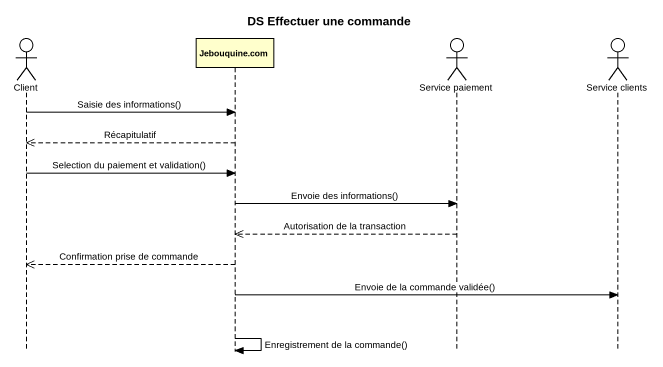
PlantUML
@startuml
title DS Effectuer une commande
hide footbox
actor Client
participant "Jebouquine.com" as Jebouquine_com
actor "Service paiement" as Service_paiement
actor "Service clients" as Service_clients

Client -> Jebouquine_com : Saisie des informations()
Jebouquine_com -->> Client : Récapitulatif
Client -> Jebouquine_com : Selection du paiement et validation()
Jebouquine_com -> Service_paiement : Envoie des informations()
Service_paiement -->> Jebouquine_com : Autorisation de la transaction
Jebouquine_com -->> Client : Confirmation prise de commande
Jebouquine_com -> Service_clients : Envoie de la commande validée()
Jebouquine_com -> Jebouquine_com : Enregistrement de la commande()
@enduml
